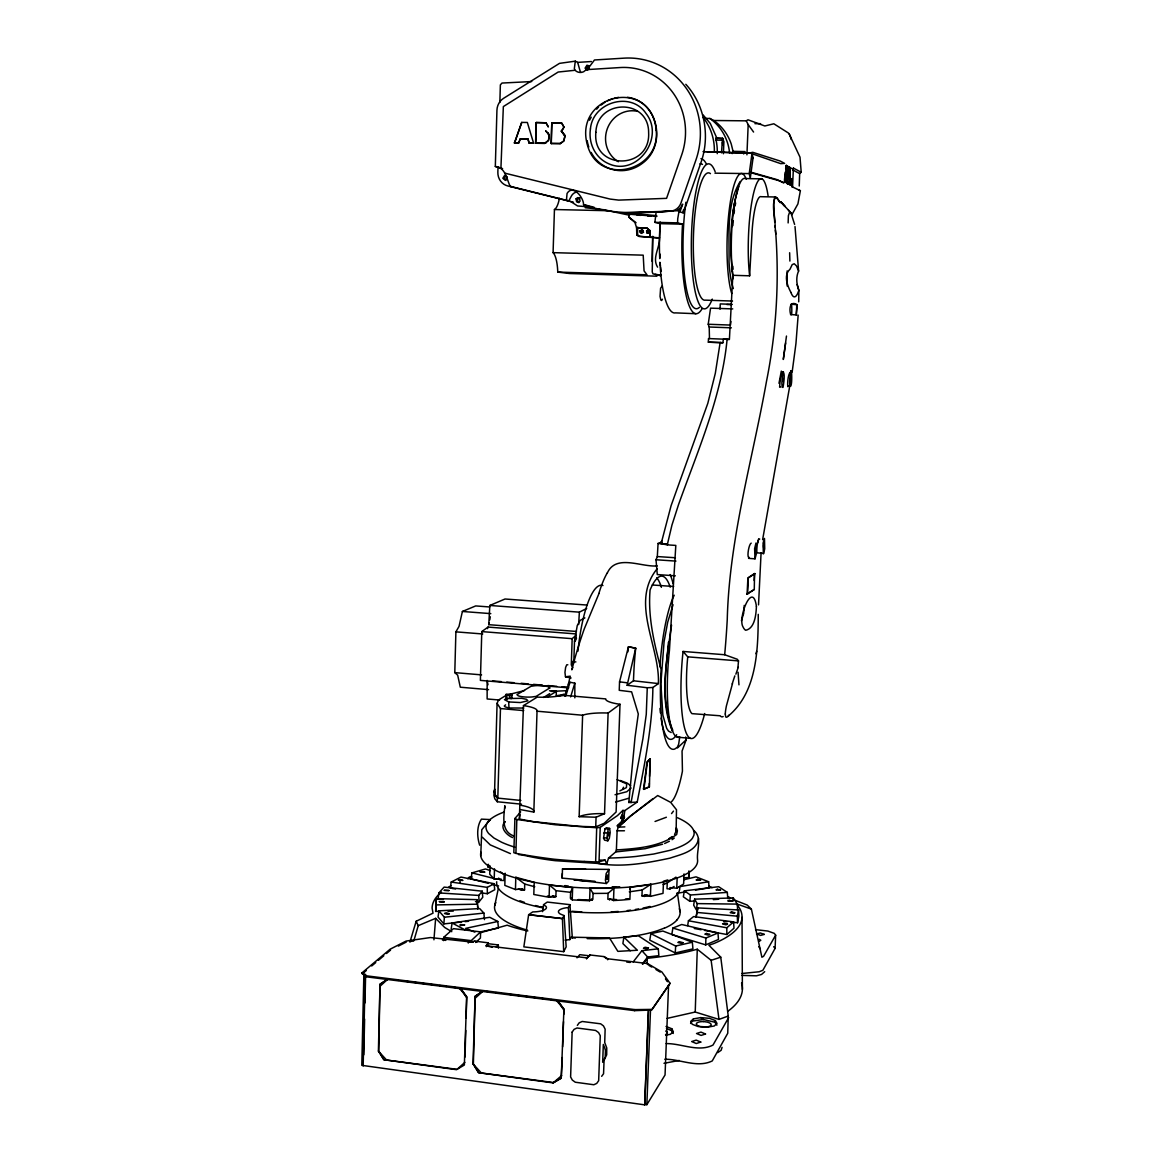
<?xml version="1.0" encoding="UTF-8"?>
<svg xmlns="http://www.w3.org/2000/svg" width="1163" height="1163" viewBox="0 0 1163 1163"><rect width="100%" height="100%" fill="white"/><g stroke="black" fill="none" stroke-linecap="round" stroke-linejoin="round"><path stroke-width="1.5" d="M460.01 882.95L460.01 879.635L462.918 880.42L458.324 880.217L460.01 879.635M439.178 911.356L435.66 911.414L436.387 898.621L477.208 899.653L477.819 909.044L477.615 905.759M512.185 697.989L511.429 694.398L506.065 694.427L505.774 698.934M435.66 911.414L436.387 898.621M659.465 237.557C660.308 247.239 651.687 257.663 657.575 267.156M785.621 179.058L786.711 179.596L786.697 183.173L788.965 184.132L789.386 182.053L788.587 184.176L787.307 183.609L786.333 179.582L785.243 179.058L785.185 182.475L784.24 182.155L785.185 182.475L785.243 179.058M646.526 227.948L650.059 230.652L650.117 237.179L649.754 230.419L646.526 227.948L636.568 227.614L634.896 222.409L628.849 217.161L628.965 214.166L656.877 216.376M603.553 838.203L604.978 828.928L606.432 827.678L609.645 828.434L610.212 832.577L609.325 838.334L607.813 840.82L604.586 840.18L603.553 838.203L606.926 837.68L608.249 828.783L609.645 828.434M789.226 134.065L800.013 157.194L801.205 172.226L799.664 173.607L799.243 186.007M798.705 301.857L798.865 290.372C796.51 284.47 795.826 276.925 798.603 271.052L795.012 226.538M659.363 238.081L638.894 236.394L637.557 234.752L637.687 227.178M758.261 614.355C758.058 649.027 757.36 692.072 728.038 716.263M480.726 855.997L481.773 829.757L490.117 819.581L481.438 819.13C476.496 826.53 477.063 837.2 479.679 845.196M731.164 238.619L731.105 253.476M363.888 973.14L361.795 1065.337L644.709 1104.85L648.591 1009.818M363.161 1065.962L365.24 974.638M363.801 1054.841L364.615 1019.05M364.978 1002.942L365.633 974.303M732.748 308.907L710.564 308.151L708.223 324.259L709.212 327.007L709.474 338.607M464.866 1062.371L457.059 1069.335L383.848 1059.711L378.397 1051.105L379.996 984.232L387.948 979.028L379.996 984.232L378.76 1050.945L383.848 1059.711L456.492 1069.669L464.357 1065.017L466.712 996.735L459.109 988.012L460.824 988.637L465.738 995.383M443.597 940.62L443.685 937.349L453.439 928.655L480.595 931.868L480.421 938.047L475.725 942.481M584.175 861.449A786.014 761.62 -75.2 0 1 554.097 859.224A791.625 717.673 -76.2 0 1 526.156 855.183L515.921 853.395L516.808 819.493L514.904 818.505L520.661 811.905M638.894 236.394L636.801 234.926L636.568 227.614M705.708 944.879L705.883 938.047L717.964 932.973L718.487 939.457L705.708 944.879L671.807 934.514L672.883 928.045L681.707 924.498L717.964 932.973M488.605 689.644L460.301 687.202L457.684 675.194L454.791 672.621L455.896 631.858L459.022 626.421L462.394 611.476L475.711 605.923L489.667 606.97M505.149 873.224L504.829 885.392L515.471 889.564L522.013 888.823L521.402 890.16L518.305 888.91M515.471 889.564L515.791 877.28L534.195 882.31L533.802 894.492L549.096 897.284L553.661 895.888L553.951 897.196L555.885 896.615L556.074 890.698L549.488 885.043L549.096 897.284M465.011 1057.051L465.767 1030.447M466.116 1018.018L466.712 996.735M575.787 633.908L488.024 627.075L481.787 631.596L480.392 680.384L568.707 687.871M512.781 186.981L510.164 186.327C506.646 179.058 505.483 167.37 495.322 166.469L496.935 110.223A14.043 13.142 -80.2 0 1 503.564 98.332L559.49 63.369L575.292 61.159L577.662 62.38L591.356 61.537M495.322 166.469L497.997 167.225L497.851 172.24A13.84 13.011 -83.1 0 0 507.737 185.935L573.519 202.246M499.857 102.446L500.366 84.87L501.994 83.053L531.709 81.555M481.816 991.894L475.1 996.269L473.385 1063.825L478.56 1072.664L553.123 1082.898L561.22 1078.159L562.296 1057.56M500.919 168.344L503.346 106.574L558.182 72.033L575.06 70.274A8.359 7.85 -75.2 0 0 583.681 71.713L588.565 67.861L594.467 59.982L624.066 58.15A77.572 73.589 -75.7 0 1 695.852 160.203L680.907 203.147A11.848 11.368 -76.2 0 1 670.368 211.143C641.162 213.091 611.52 215.082 583.55 204.586C583.768 197.71 572.836 183.841 567.064 193.451L566.425 200.327L568.809 200.923L571.324 196.14A8.112 7.705 -81.7 0 1 577.037 191.953M488.227 864.24L488.14 867.569L488.853 865.214M489.986 865.81L489.739 874.242L494.202 879.039L501.224 879.126L500.584 880.391L498.636 878.094M494.551 792.352L497.081 703.339L498.549 699.981L506.021 695.416M494.202 879.039L494.508 868.848M521.46 804.185L497.313 801.758L497.43 798.08L494.755 794.838L494.013 791.436L494.755 789.081M497.081 703.339L500.468 708.543L497.808 797.992A96.892 24.001 1.8 0 1 494.9 789.575M563.619 1009.76L557.964 1000.878L563.924 1009.091L561.22 1078.159L553.646 1082.549L478.56 1072.664L473.036 1063.912L475.1 996.269L483.154 991.021L475.274 998.13M536.201 122.537L545.912 122.784L548.355 126.971L546.087 122.798L536.201 122.537L535.562 143.238L544.735 143.354L548.514 140.403L549.212 134.763L545.81 130.997L549.212 134.763L548.514 140.403L544.735 143.354L535.562 143.238L545.97 142.933M535.707 143.282L536.332 122.595M519.338 819.028L523.466 705.607L537.204 697.117A26.226 5.117 1.6 0 0 562.005 695.154L605.749 698.905A26.516 5.248 2.1 0 0 620.01 704.269L616.114 812.007L604.193 823.288L595.732 826.878L578.811 826.341L533.526 821.674L519.338 819.028L520.094 814.696M521.402 890.16L524.542 889.913L524.731 884.054L515.791 877.28M571.934 666.544L572.487 661.631L574.435 660.788M584.175 861.42L595.63 861.943L596.692 827.751L600.224 827.358L617.466 815.597L622.888 810.407L624.778 810.596L637.208 802.092C644.593 764.265 652.443 726.163 652.879 687.493L658.389 683.582C660.061 646.323 629.576 602.434 657.197 568.722M758.523 604.876L761.082 552.861M514.904 818.505L513.828 852.697L515.921 853.395M551.146 143.471L551.8 122.74L561.729 122.987L563.968 127.101L561.86 131.099L565.058 136.304L563.793 140.97L560.406 143.558L551.146 143.471L560.406 143.558M551.291 143.514L551.8 122.74M519.628 809.463L533.832 812.079L537.03 711.204A27.592 5.655 1.3 0 0 523.466 705.607M656.95 276.183L569.477 273.509L557.76 272.084A25.048 7.152 -88.6 0 0 553.079 252.647L554.446 209.529A25.353 7.167 -89.4 0 0 559.447 198.262M549.488 690.749L556.35 691.331L556.205 695.736L566.076 694.224M594.976 881.292L562.18 878.109L562.325 873.529M643.59 789.299L649.434 786.828L650.088 758.872L646.919 762.346L643.59 789.299L649.201 786.828L649.303 783.339M649.536 776.346L650.088 758.872L647.369 762.303L643.88 789.415L643.415 788.252M667.082 1018.395L695.227 1012.028L697.277 949.226L711.131 960.318L718.996 1019.399L728.242 1016.04L720.755 957.178L708.892 945.228L713.501 943.673A155.013 47.872 1.8 0 0 740.002 909.001L736.63 903.869L751.385 909.103L761.896 957.236L763.568 956.32L775.648 935.154L774.282 933.366L767.842 931.054L755.514 929.644M571.28 665.12L572.167 638.676L576.223 635.202M573.781 662.794L574.507 641.206L576.354 636.902M562.659 1046.787L563.503 1021.652M563.735 1014.47L563.924 1009.091L556.161 1000.253L550.826 999.569M549.488 885.043L572.632 887.616L570.597 892.312L570.393 898.243L571.367 899.29L570.946 897.691L572.225 899.886L589.597 900.758L591.851 898.854L591.923 900.177L578.215 899.581M572.225 899.886L572.632 887.616M608.118 713.035L604.527 813.707L596.067 817.226L579.145 816.688L582.619 715.23A27.897 5.8 2 0 1 608.118 713.035L620.01 704.269M513.988 836.023C500.773 831.56 503.928 816.441 504.815 805.741L504.844 808.212M589.597 900.758L590.034 888.328L613.948 888.299L613.512 900.54L621.827 900.06L629.895 899.362L630.361 887.151L650.873 884.258L650.408 896.382L644.796 895.088L644.331 896.397L641.961 895.859L642.18 889.986L650.873 884.258M590.034 888.328L593.057 893.446L592.854 899.377L591.923 900.177M595.732 826.878L596.067 817.226M595.63 861.943L599.018 861.812L600.224 827.358M613.948 888.299L608.06 893.329L607.856 899.246L616.535 899.566M562.18 878.109L562.485 868.95L609.005 869.415L608.583 881.278L606.388 883.531L573.824 879.751L586.036 881.132M635.71 648.169L627.133 685.269L633.457 680.791L633.922 670.411A95.468 21.254 -85.5 0 1 635.71 648.169L628.456 646.715L619.545 681.852L619.239 690.313L631.611 691.854L638.298 713.98L635.027 737.371L628.79 802.499L637.208 802.092M624.778 810.596L623.339 821.485L617.088 825.963L621.871 821.136L622.888 810.407M652.617 236.947L652.094 261.399M652.806 236.293L652.239 271.953L653.01 273.916L661.325 275.224M702.089 308.733A77.558 16.369 -88.3 0 1 682.536 224.183L660.075 223.645L654.885 222.337L656.121 212.059L680.399 210.518L682.681 204.15L680.777 207.566L677.36 210.387L680.399 210.518M660.162 221.959L659.581 237.877L649.681 237.063M627.133 685.269L647.268 687.755L646.265 714.358L642.95 738.476L631.029 802.746M744.233 605.4L743.651 613.439L741.413 620.722M518.465 854.529L524.993 855.546A108.697 29.162 1.8 0 0 555.332 860.693L606.679 864.007L608.554 858.061L615.663 851.941L616.39 849.935L617.117 830.804L618.265 827.169L631.146 815.597L657.706 795.536L670.673 802.368L676.488 809.753L676.139 831.283L674.555 834.423M682.536 224.183L677.578 222.86L677.738 218.717L679.105 210.75L679.483 211.797L683.146 212.858L683.8 209.398M644.709 1104.85L648.343 1010.182M644.971 1104.428L646.846 1104.69L650.466 1010.952M675.965 877.12L667.242 882.95L667.01 888.75L669.946 888.997L674.118 886.468M668.594 984.814L665.047 1074.975L646.846 1104.69M669.946 888.997L669.917 887.616L676.75 888.227L677.157 877.992M684.033 873.922L683.626 883.982L676.75 888.227M729.332 339.465L723.371 339.145L722.892 342.751L708.34 342.184L708.485 338.564L729.405 339.392L732.835 275.297A59.124 11.179 -88.1 0 1 733.591 210.256A59.124 11.179 -88.1 0 1 745.439 178.564L761.969 178.869M683.989 877.745L688.67 877.614L688.947 870.913M721.496 152.804L722.528 138.252L723.895 141.712L723.401 153.749M720.042 309.213L720.26 303.921L731.949 304.313M679.759 736.877L678.654 744.218L677.302 747.315L674.802 748.987A85.989 18.099 -85.5 0 1 661.093 669.481C654.231 643.662 647.762 616.884 650.088 589.975A85.713 19.117 -85.5 0 1 670.193 587.199M746.922 154.839L748.187 124.586L746.239 120.836L713.704 120.501A48.584 46.462 -72.9 0 1 731.251 144.052L733.053 151.321L732.196 153.618M747.082 594.06L747.911 577.88L754.554 573.563L754.278 589.481L747.082 594.06L754.278 589.481M747.62 594.089L748.318 577.909L754.961 573.592M741.921 973.504L759.163 971.759L762.884 970.291L775.081 948.397L775.648 935.154M787.685 183.623L788.441 166.542L787.307 183.609L787.191 165.873L786.362 165.437L785.636 168.78M790.796 185.222L792.09 178.608L790.796 185.222L789.532 184.67L789.895 176.18M791.16 185.179L789.895 184.67L790.273 167.705L791.567 168.417M801.205 172.226L793.399 168.068L792.555 187.025L791.756 186.574L800.377 190.732L797.92 203.888L791.756 214.966M791.581 304.154C793.37 331.426 783.906 296.536 797.266 304.779L796.248 314.955L796.786 304.764L791.102 304.139M647.457 964.549L647.5 963.545L607.769 958.792L604.077 956.611L589.946 954.968L586.53 958.675L589.946 954.968M693.628 830.324C702.699 837.418 696.506 850.109 697.538 859.588A108.566 30.471 1.8 0 1 586.995 888.023A108.566 30.471 1.8 0 1 480.915 852.174M660.075 223.645L659.712 230.797A77.34 17.169 -88.4 0 0 659.508 252.211L659.726 258.622L660.032 254.101M576.455 631.465L488.765 624.676L489.841 605.458L505.033 599.003L587.17 605.065M732.835 275.297L749.641 275.805L751.981 233.24A41.606 7.516 -88 0 1 761.213 196.707L775.968 196.998L780.242 202.725M728.242 1016.04L727.747 1033.253L712.236 1060.947C697.349 1068.23 680.282 1059.057 664.814 1059.231M754.176 580.468L754.554 573.563M578.651 624.546L579.363 612.16L586.675 608.438M675.325 575.816L657.284 574.566L656.005 559.752L657.313 556.554L658.069 543.426L662.329 543.063L660.177 542.917A125.488 27.679 -85.5 0 1 662.154 540.679M647.035 963.458L647.34 958.297A155.013 47.872 1.8 0 0 697.248 949.212M675.252 952.948L675.659 946.028L650.858 933.671L649.783 940.14L675.252 952.948L692.93 948.877L692.348 942.234L662.852 931.04L650.858 933.671M798.167 315.1L795.928 343.681L792.177 371.898M511.109 698.774L511.429 694.398M574.827 697.858L574.827 683.161L570.015 682.245L568.358 684.251L564.68 696.201M607.697 959.766L607.769 958.792M433.93 939.806L435.645 918.334L418.229 925.661L413.839 940.823M461.507 922.026L443.859 923.902L444.382 917.214L438.887 910.862L479.665 908.565L483.895 913.086L484.448 919.599M468.267 943.048L468.34 942.088L474.766 941.158L488.358 942.83L486.41 946.653M731.731 226.814L732.312 219.778M787.147 286.025L787.133 270.906M737.938 667.562L738.505 660.889L737.255 659.247L724.68 654.74L683.059 651.454A74.825 15.09 -85.6 0 0 685.53 731.164A74.825 15.09 -85.6 0 0 704.691 713.544M689.848 901.325L690.4 895.001L684.324 890.843L683.35 896.818L689.848 901.325L695.256 900.932M789.721 167.254L789.881 177.75L789.721 167.254L788.441 166.542M574.507 641.206L577.255 625.563L580.119 620.417L584.873 617.916M784.414 180.483L785.287 172.124M784.618 182.155L786.362 165.437M627.918 651.847L628.456 646.715L635.507 648.314M694.602 899.144L697.189 903.607L696.433 909.989L693.671 905.163L694.602 899.144L733.301 897.938L737.284 904.102L737.647 910.484M785.636 342.998L783.295 359.469L786.479 336.049M668.449 642.165C666.036 671.385 660.206 703.659 672.592 731.222M762.623 539.69L790.593 381.188M698.541 838.523C696.739 851.578 680.37 854.5 670.004 858.149C646.483 863.106 621.812 867.714 597.913 863.382M733.053 213.323L733.635 208.642M575.292 61.159L574.333 68.69L575.06 70.274M475.478 901.616L479.04 901.848L482.761 897.255L482.252 891.192L444.106 887.107L438.887 892.922L438.073 899.261L443.408 899.595M727.093 339.378C721.598 397.063 697.698 450.764 678.48 504.786L671.967 525.022L667.271 544.865L660.453 543.586M759.73 539.051C757.36 537.975 756.648 549.227 756.793 552.745L763.728 553.53L764.716 548.776L764.484 538.44L763.059 543.165L763.364 553.704M730.568 922.085L737.546 922.739L738.883 916.051L738.592 909.946L697.858 907.925L696.157 917.214M438.887 910.862L438.044 917.098L443.859 923.902M749.234 173.592L752.01 153.254L753.072 157.834L750.237 178.375L749.234 173.592L714.94 173.171M683.146 212.858L683.626 209.514M730.975 321.482L730.466 325.073L708.223 324.259M695.939 917.214L697.858 907.925M542.598 911.618L543.586 904.654L547.293 902.066L569.972 904.669L572.341 938.061M790.389 372.8L791.014 371.113C787.206 388.922 792.773 393.283 791.567 371.913C788.194 371.201 787.264 382.772 787.831 386.654L788.354 386M450.299 888.198L451.2 882.048L460.984 877.062L494.144 883.72L494.726 889.753L487.355 893.736L482.064 892.951M451.113 929.426L452.087 923L489.783 917.302L497.808 921.489L498.433 928.016L479.839 932.043M490.408 870.607L485.451 868.979L471.945 872.89L471.015 878.879L488.256 883.299M642.369 963.967L647.631 957.018L658.854 955.652L658.302 948.834L638.182 935.663L623.877 937.145L622.888 943.586L630.244 950.796M687.667 925.603L688.438 920.762L693.57 916.575L733.577 921.91L733.998 928.205L726.846 934.514L704.56 930.385M589.336 68.791L588.812 65.753L586.966 65.215L585.062 68.181L587.751 70.042M489.783 619.908L490.292 616.768M734.187 205.473L734.725 202.304M609.441 900.017L609.688 898.694L613.512 900.54M641.86 233.429L640.595 232.382L640.915 230.739L642.979 230.448L643.502 232.513L641.671 229.969L639.854 230.87L639.897 232.28L641.554 233.167L642.95 231.641M778.977 383.31L781.318 371.099M661.238 543.208L671.095 505.658L707.816 403.314L715.332 373.265L720.144 342.562L722.892 342.751M737.546 922.739L737.327 916.182L738.592 909.946M494.74 905.497L498.346 888.474M688.67 877.614L689.034 872.846M629.823 889.506L630.361 887.151M568.358 684.251L570.263 676.168L565.48 676.793L564.956 672.388L565.611 667.46L566.715 664.829L567.835 664.771M671.56 625.054C666.646 659.261 659.276 697.349 672.752 730.175M758.683 538.934L757.622 543.034M673.246 1033.471L671.371 1030.462L671.807 1028.746L666.021 1026.464M716.917 1025.17L714.882 1022.233L715.332 1020.562L709.503 1018.323L700.678 1017.61L693.511 1018.875L690.677 1021.39L692.247 1024.298L698.062 1026.522L707.002 1027.263L714.242 1025.999L717.004 1023.44L715.332 1020.562M494.813 791.829L493.882 795.245L494.827 798.836L497.313 801.758M504.161 824.087L504.858 821.601M473.443 942.219L430.368 937.552L406.076 941.071L390.157 949.182L361.882 972.937L365.487 976.716L634.605 1010.647L634.896 1009.615L652.036 1009.397L670.062 983.317L661.863 971.963L647.5 963.545M690.589 1023.469L693.511 1018.875M409.972 941.914L416.165 921.27L433.014 913.173L432.127 908.23A155.013 47.872 1.8 0 1 438.655 894.623M622.946 788.863L623.441 787.235M487.544 628.645L488.024 627.075M488.765 624.676L489.26 623.048M570.626 696.87L574.827 683.161M565.741 696.128L570.015 682.245M732.486 683.64L726.424 705.839A51.797 6.178 -69.5 0 0 725.29 714.024M755.921 653.737L756.691 651.251M722.063 1047.369L721.133 1050.291L717.731 1052.602M736.557 194.09L737.487 191.183M685.69 737.008L686.185 739.799L682.056 751.051L682.434 771.113A59.008 12.357 -85 0 1 671.676 801.554M684.091 210.939L700.998 162.413C710.302 136.115 704.763 104.975 685.821 84.288M783.266 373.556L783.033 371.753L781.856 382.918L782.161 387.235L783.004 387.395C786.77 366.578 780.417 368.337 779.632 387.221L780.518 387.061M514.439 142.904L521.736 122.406L527.348 122.464L533.613 143.253L529.121 143.136L527.871 138.877L520.21 138.775L518.713 142.976L514.439 142.904L518.713 142.976L520.355 138.819L528.017 138.92L529.121 143.136L533.613 143.253M514.584 142.962L521.736 122.406M738.781 186.574C729.405 216.129 729.317 248.257 733.155 278.786M673.072 604.731L667.707 622.176L664.088 641.627L660.875 683.582L662.852 715.041L666.69 728.372L668.521 731.091L671.196 732.53M743.651 153.938L745.09 151.583L733.053 151.321M572.792 667.446L571.847 669.844L574.493 659.77A98.099 20.585 -73.1 0 1 584.262 628.921L598.989 593.493M648.823 230.318L646.933 232.905L646.628 230.856L648.823 230.318L649.536 232.455L646.933 232.905M575.147 641.249L576.485 638.24M793.399 168.068L792.497 169.827L799.664 173.607M543.586 904.654L545.985 906.399A15.134 4.652 1.2 0 1 532.727 911.923L528.642 914.714L523.844 946.871L563.692 951.668L566.163 946.871L564.07 915.572L560.246 913.987A15.206 4.71 1.6 0 1 568.402 907.533L569.972 904.669M565.044 940.155L569.841 939.602L571.091 937.189L609.499 937.96L617.873 951.378L637.397 950.244L623.877 937.145M749.321 557.426C746.501 558.88 748.638 544.197 751.196 543.136M564.07 915.572L562.427 918.596L563.692 951.668M670.062 983.317L651.731 1010.022L634.605 1010.647M589.51 120.24L591.24 117.158M728.678 1017.552L712.992 1045.072C698.381 1052.53 681.431 1043.342 666.166 1043.604M662.43 299.225L661.602 300.519L660.889 300.098L660.032 296.347L660.599 288.25L662.14 285.953M489.39 820.729L490.117 819.581M607.217 573.257C615.721 553.53 641.583 567.442 657.226 565.901M505.12 176.282L504.437 179.218L505.934 180.498M764.702 971.672L761.547 974.449L756.459 975.815L741.994 975.408M565.058 136.304L561.264 131.128L563.968 127.101L561.555 122.973L551.931 122.784M631.146 787.976L626.842 791.712L615.038 794.736M577.342 1025.388L579.203 1022.8L582.212 1021.477L600.675 1023.818L603.481 1025.926L605.138 1029.153L604.716 1042.513L606.752 1047.965L606.693 1054.797L604.077 1060.263L603.553 1073.754L601.664 1076.313M751.923 159.36L753.072 157.834M492.211 947.278L486.149 945.766L488.358 942.83M642.994 964.054L647.34 958.297M671.545 813.606L673.464 811.12M633.21 961.903L641.903 950.68L658.302 948.834M505.076 821.674C499.058 827.475 506.923 835.325 512.592 837.578M479.04 901.848L478.763 895.437L482.252 891.192M596.692 109.177L598.582 106.938M577.037 957.818L579.77 954.678L589.786 955.855M650.321 759.032L646.919 762.346M609.005 869.415L606.17 873.529L605.4 880.304L606.388 883.531M789.633 212.073L788.383 215.693L788.136 222.933M496.267 947.002L498.316 944.938L488.547 943.745M740.177 181.515C725.959 204.688 729.55 235.086 728.997 261.341A55.126 10.54 -88.1 0 0 731.847 283.539L733.359 288.584M628.79 802.499L629.997 801.365M480.595 931.868L471.204 940.634L443.685 937.349M677.506 747.911L686.185 739.799M380.316 986.006L387.948 979.028M505.585 704.836L504.277 706.028L505.12 706.857L508.987 707.991L523.699 708.049M561.7 1075.513L553.123 1082.898M726.846 934.514L726.802 927.798L733.577 921.91M362.274 973.911L366.316 970.509M371.695 965.973L375.736 962.571M378.426 960.304L383.805 955.768M386.494 953.5L390.535 950.098M616.39 849.935C636.902 848.597 659.595 847.013 676.662 834.511L677.404 830.804L676.575 828.129M755.02 558.836L756.401 553.661L755.979 543.034L754.613 548.66L755.02 558.836L748.565 558.342M601.111 105.063L604.905 102.242M652.748 798.821L629.343 816.906L618.265 827.169L624.851 826.878M672.054 839.686L674.278 838.058M560.057 143.529L563.793 140.97L564.985 135.199L561.264 131.128M672.229 836.56L668.841 838.756L672.316 838.101M780.024 202.26L777.16 197.914L774.674 197.332L773.686 203.888L774.703 222.162M547.555 696.87L556.35 691.331M543.644 697.466L549.692 693.657M782.219 372.756L783.513 372M759.41 941.158L760.806 940.3L759.279 939.253M746.239 120.836L747.983 119.789L764.832 125.982L773.831 123.787L788.107 132.829A46.491 7.792 -88.2 0 1 791.189 139.458M775.358 196.91C771.2 205.807 775.416 217.35 775.125 227.076M451.2 882.048L487.268 887.384L494.144 883.72M398.371 946.086L406.221 942.088M664.654 843.509L669.365 841.271M378.397 1051.105L386.218 1059.609M666.384 817.24L655.045 821.471M628.34 798.37L615.663 802.034M663.143 884.592L667.242 882.95M607.522 100.759L612.974 98.564M664.146 928.161L658.796 930.226A92.822 28.61 1.8 0 1 628.34 936.811M619.821 790.913L626.421 787.598L626.683 783.891L617.146 779.632M507.359 694.922L524.557 690.531M662.605 844.207L645.145 848.714L615.663 851.941M711.131 960.318L720.755 957.178M679.221 1060.467L663.971 1063.302M667.707 879.94L663.521 881.249L663.012 893.373L650.408 896.382M479.694 932.93L507.141 925.196A110.441 33.683 1.8 0 0 527.769 930.996M599.018 861.812L605.138 860.14L606.679 864.007M471.524 876.844L468.529 877.643L471.756 876.844M579.843 197.928L577.095 199.716L578.796 202.667M473.036 1063.912L480.988 1072.577M589.147 65.898L587.228 66.393L586.501 69.417M648.169 230.478L646.628 230.856L647.311 232.585L649.855 233.182M692.886 1021.041L703.397 1019.486L714.882 1022.233M683.742 879.766L696.012 876.858L708.616 881.743L709.11 887.791L695.459 890.146M644.331 896.397L649.39 895.248M675.659 946.028L692.348 942.234M636.801 234.926L637.557 234.752M614.355 98.259L618.483 97.358M497.808 921.489L465.665 928.365L474.911 932.159M641.961 895.859L647.151 894.783M665.89 1035.114L670.339 1034.329L673.319 1031.712L671.807 1028.746M676.677 893.373L685.211 891.905M678.785 886.802L708.616 881.743M642.18 889.986L629.299 891.817M409.667 941.579L413.112 941.071M760.587 123.656L754.947 123.671M639.854 230.87L640.915 230.739M684.324 890.843L718.647 886.7L727.326 892.384L727.776 898.592M506.065 694.427L512.2 695.096M465.026 921.648L468.558 921.285M444.382 917.214L483.895 913.086M559.127 695.954L563.939 695.474L563.168 694.209M551.335 691.389L566.643 690.691M713.326 899.624L718.749 899.246M690.4 895.001L727.326 892.384M625.418 898.999L628.965 898.766M586.443 69.649L620.213 67.541A66.495 63.049 -75.9 0 1 681.663 154.97L666.573 198.35L618.687 200.109L610.124 199.077L504.655 173.113M603.612 833.086L607.231 832.868M612.131 886.947L615.532 886.773M647.268 687.755L652.879 687.493M604.978 828.928L608.249 828.783M670.368 211.143L623.935 212.756L656.673 215.649M612.508 887.035L619.719 886.788M608.06 893.329L593.057 893.446M447.988 911.196L453.279 911.109M436.358 904.901L477.499 904.189L477.208 899.653M708.34 342.184L721.016 342.547M585.759 869.226L562.485 868.95M617.117 830.804L624.473 830.775M717.251 153.661A51.899 49.515 -73.9 0 0 716.074 140.112L715.986 138.164L723.459 138.731M600.239 860.111L605.138 860.14M704.545 118.408L709.866 118.466L713.704 120.501M697.189 903.607L737.284 904.102M715.986 138.164L722.528 138.252M716.074 140.112L722.005 140.185M785.984 165.437L787.191 165.873M554.446 209.529L610.459 210.765M654.885 222.337L677.578 222.86M553.079 252.647L643.197 255.162L644.069 270.892L647.006 274.802L557.76 272.084M636.975 227.744L647.035 228.05M752.01 153.254L703.019 151.641L705.04 151.772M706.857 151.83L752.185 153.298M732.516 301.057L705.389 300.141A63.689 13.186 -88.3 0 1 693.541 233.24A63.689 13.186 -88.3 0 1 710.448 173.636M726.875 304.517L731.803 304.677M709.212 327.007L731.382 327.821M695.852 313.705L675.485 312.876A77.34 17.169 -88.4 0 1 660.569 271.677L659.886 262.271L660.482 265.746M500.584 880.391L503.957 880.522L504.131 874.75L500.541 871.901M438.887 892.922L478.763 895.437M658.069 543.426L667.504 544.037M667.271 544.865L675.819 545.418L669.437 650.379A74.708 15.57 -85.5 0 0 679.425 737.153M657.313 556.554L675.398 557.76M656.005 559.752L675.936 561.104M571.963 937.785L575.423 938.018M652.239 584.974L673.595 586.486M596.692 827.751L555.231 824.756L516.808 819.493M489.841 605.458L579.363 612.16M790.549 314.519L796.8 314.969M462.394 611.476L490.815 613.628M481.787 631.596L572.167 638.676M455.896 631.858L482.747 633.98M637.048 215.082L640.595 215.359M647.689 215.925L651.222 216.202M683.059 651.454L687.74 656.848L738.505 660.889M638.458 236.22L650.117 237.179M454.791 672.621L481.569 674.874M492.501 680.878L501.413 681.634M506.763 682.085L513.901 682.696M521.039 683.292L528.176 683.902M533.526 684.353L542.438 685.109M547.802 685.559L556.714 686.315M562.063 686.766L567.413 687.217M499.596 700.039L487.137 698.963L487.152 680.428L487.98 684.803M537.03 711.204L582.619 715.23M500.468 708.543L523.699 710.608M677.317 737.153L690.531 738.345M572.487 661.631L575.889 661.936M696.622 912.403L737.327 916.182M723.604 921.43L727.093 921.765M629.256 215.199L603.67 209.703L585.178 207.712M508.682 701.929L520.341 702.554L527.871 700.809L526.476 699.283L521.576 698.294L506.937 698.585L504.466 699.632L508.682 701.929L508.987 707.991M570.597 892.312L556.074 890.698M497.43 798.08L520.864 800.435M633.457 680.791L658.389 683.582M564.796 885.61L568.285 886.002M442.42 939.951L445.865 940.373M626.712 962.048L630.172 962.47M486.149 945.766L586.675 957.832M619.545 681.852L627.22 682.797M571.091 678L565.48 676.793M361.882 972.937L365.269 975.67L634.896 1009.615M395.071 979.915L398.618 980.365M403.954 981.049L409.303 981.717M412.85 982.168L418.2 982.851M421.747 983.302L427.083 983.971M430.644 984.421L435.98 985.09M439.541 985.541L446.665 986.442M450.212 986.893L455.562 987.561M486.716 991.472L492.065 992.141M495.627 992.591L500.962 993.275M504.524 993.725L520.544 995.746M524.106 996.197L529.456 996.865M533.017 997.316L538.353 997.999M541.914 998.45L547.264 999.119M660.54 275.762L655.118 274.337M452.058 888.459L455.591 888.983M552.469 896.062L555.885 896.615M547.308 896.033L553.951 897.196M688.438 920.762L726.802 927.798M694.267 928.481L701.129 929.746M623.746 212.8L656.121 212.059M623.339 821.485L621.871 821.136L624.516 817.138L622.699 815.539M534.762 886.758L524.731 884.054M510.164 186.327L568.809 200.923M583.55 204.586L594.089 207.261L577.56 205.967L570.539 201.432M471.945 872.89L497.124 879.272M491.702 884.185L498.607 885.944M751.865 172.982L779.37 180.788M750.179 171.979L777.131 179.654L783.731 182.853L780.01 181.021M627.482 97.285C658.534 101.283 666.879 145.506 642.587 163.169A37.129 35.195 -75.9 0 1 622.161 170.641C611.738 170.961 601.562 166.164 594.947 158.168A37.914 35.951 -75.8 0 1 591.153 152.44M497.997 167.225L502.605 168.62M672.883 928.045L705.883 938.047M628.849 217.161L636.088 222.758M695.227 1012.028L718.996 1019.399M628.965 214.166L630.215 214.559M620.315 780.504L627.424 783.222L630.68 785.795M510.426 853.627L490.306 844.92L482.383 837.287M521.547 888.881L524.542 889.913M641.671 229.969L642.979 230.448M666.428 1028.601L671.371 1030.462M733.199 899.537L747.169 905.032L751.385 909.103M798.923 189.976L800.377 190.732M452.087 923L464.778 929.746M474.766 941.158L476.845 942.306M648.881 965.377L651.716 967.064M655.976 969.579L660.25 972.094M451.782 931.679L444.731 927.507L435.645 918.334M728.59 896.847L730.626 898.229M700.678 1017.61L703.397 1019.486M604.077 956.611L606.49 958.719M703.135 114.977L710.302 123.496L717.12 138.717M794.605 224.401L790.927 212.858L780.562 201.621L785.069 206.52L781.245 202.377M788.427 210.125L790.927 212.858M641.903 950.68L647.631 957.018M773.686 946.682L775.081 948.397M665.469 978.941L667.591 981.659M748.187 124.586L753.58 132.044M758.712 946.653L760.355 948.964M665.629 978.548L667.62 981.368M460.824 988.637L466.363 997.389M416.165 921.27L418.229 925.661M798.603 271.052L796.451 265.876L794.213 263.754L792.177 264.641L790.026 269.205C783.28 275.224 787.409 285.778 790.927 292.436M548.02 132.887L549.329 137.321M577.662 62.38L579.872 70.216A8.257 7.748 -75 0 0 580.715 72.164M606.926 837.68L607.813 840.82M365.269 975.67L365.487 976.716M797.193 284.542L798.865 290.372L797.687 293.425A58.005 9.42 -89.1 0 1 790.927 292.48M677.418 892.951L680.064 911.734M731.978 268.377L732.356 271.677M660.642 266.836L661.151 271.372M738.956 684.847L738.069 672.272M775.401 230.158L775.808 234.141C779.283 283.278 776.215 332.836 766.533 381.13C752.388 460.33 729.274 538.658 727.253 619.559A208.351 43.627 -85.7 0 1 724.68 654.74M775.808 234.141L775.038 226.015M725.276 714.067L725.683 716.771A49.006 5.888 -69.3 0 0 729.23 714.94M568.402 907.533L569.841 939.602M789.633 252.734L789.895 261.079M509.409 695.387L509.467 698.352M733.301 897.938L733.373 900.918M498.316 944.938L498.389 948.179M506.835 695.183L506.908 699.632M487.268 887.384L487.355 893.736M786.813 165.873L787.031 183.478M742.023 917.374L742.387 989.379M676.125 828.114L676.139 831.283M709.866 118.466A49.064 46.898 -73.2 0 1 729.608 153.225M749.641 275.805A59.255 10.714 -88 0 1 753.348 194.236A59.255 10.714 -88 0 1 768.089 195.864M733.097 269.264A55.286 10.452 -88.1 0 1 732.821 266.196M732.85 225.695A55.286 10.452 -88.1 0 1 733.257 220.737M734.013 213.774A55.286 10.452 -88.1 0 1 734.449 210.358M735.118 205.924A55.286 10.452 -88.1 0 1 735.641 202.973M735.874 674.177A54.574 1.352 -70.6 0 1 738.301 667.199M687.755 656.848A50.678 10.22 -85.6 0 0 691.97 713.646L720.188 715.783A50.896 9.522 -85.6 0 0 723.153 716.524M732.21 683.931A54.995 9.1 -68.9 0 1 734.842 675.877M577.982 651.135A71.728 18.172 -85.3 0 1 602.957 585.556M598.945 593.232A90.714 22.344 -85.4 0 1 607.202 573.039M670.15 574.566A95.497 21.297 -85.5 0 1 673.13 583.841M677.593 817.793A104.103 27.723 1.8 0 1 693.802 835.441L692.508 838.072A104.103 27.723 1.8 0 1 669.903 850.342L653.664 854.035L636.088 856.448A104.103 27.723 1.8 0 1 608.554 858.061M514.875 847.187A104.103 27.723 1.8 0 1 501.486 842.172L493.955 838.043L488.78 833.609A104.103 27.723 1.8 0 1 504.146 812.05M579.145 816.688A27.738 7.254 1.9 0 1 604.527 813.707M520.384 805.218A27.447 7.065 1.1 0 1 533.832 812.079M656.717 577.807A85.611 19.495 -85.4 0 1 661.398 587.315M676.692 734.696A76.365 16.209 -85.5 0 1 661.064 718.094M660.41 712.977A76.365 16.209 -85.5 0 1 659.973 708.383M659.93 666.821A76.365 16.209 -85.5 0 1 674.206 595.223M679.599 886.817A91.586 27.054 1.8 0 1 568.954 911.516M542.859 907.838A91.586 27.054 1.8 0 1 496.717 881.772M588.798 147.047A37.914 35.951 -75.8 0 1 587.184 140.665M699.908 163.852A72.499 15.308 -88.3 0 1 702.496 164.419M699.399 307.352A72.499 15.308 -88.3 0 1 684.934 279.469A72.499 15.308 -88.3 0 1 685.894 202.275M700.94 158.691A77.558 16.369 -88.3 0 1 706.45 164.128M712.25 299.095A72.571 15.032 -88.3 0 1 691.404 238.633A72.571 15.032 -88.3 0 1 715.172 171.761M618.382 161.73A27.258 25.877 -75.5 0 1 607.42 128.439A27.258 25.877 -75.5 0 1 637.557 111.357M703.077 117.448A52.277 49.849 -74.1 0 1 714.315 152.295M731.745 293.512A63.965 12.197 -88.1 0 1 729.361 208.918A63.965 12.197 -88.1 0 1 746.239 179.131M741.543 982.968A157.906 54.705 1.7 0 1 727.675 1011.388M439.541 893.751A155.013 47.872 1.8 0 1 441.489 892.05M448.598 887.165A155.013 47.872 1.8 0 1 451.346 885.61M467.628 878.661A155.013 47.872 1.8 0 1 471.771 877.295M708.834 886.221A155.013 47.872 1.8 0 1 712.119 887.645M679.308 908.826A92.822 28.61 1.8 0 1 676.575 920.282M626.799 936.985A92.822 28.61 1.8 0 1 587.184 938.614M527.493 930.226A92.822 28.61 1.8 0 1 495.845 902.662M676.721 920.296A93.04 28.697 1.8 0 1 664.422 928.219M650.03 906.442A88.606 26.197 1.8 0 1 643.052 908.07M638.56 908.928A88.606 26.197 1.8 0 1 635.434 909.451M630.608 910.149A88.606 26.197 1.8 0 1 627.279 910.571M618.265 911.443A88.606 26.197 1.8 0 1 611.157 911.908M581.791 911.908A88.606 26.197 1.8 0 1 572.109 911.269M543.165 907.256A88.606 26.197 1.8 0 1 540.054 906.602M538.527 906.268A88.606 26.197 1.8 0 1 535.518 905.541M524.426 902.357A88.606 26.197 1.8 0 1 519.963 900.758M665.672 1031.043A7.501 2.791 2.7 0 1 665.541 1034.677M595.863 132.335C592.112 170.685 650.728 170.22 648.634 132.64C648.794 98.273 597.113 98.811 595.863 132.335M605.458 1049.884L605.24 1057.254L602.681 1062.241L603.321 1044.447L605.458 1049.884M606.475 876.713L607.071 879.461L607.464 874.969L606.475 876.713M572.138 1032.104L570.611 1076.938L572.312 1080.078L575.307 1082.23L593.842 1084.745L596.735 1083.407L598.669 1080.703L600.268 1035.695L598.552 1032.555L595.601 1030.433L576.979 1027.99L574.057 1029.371L572.138 1032.104M756.415 606.272C756.095 614.457 754.816 628.427 745.716 630.273A72.702 12.982 -86.3 0 1 742.895 626.653C737.705 617.858 752.606 579.959 756.415 606.272M722.586 142.264L722.732 144.779L722.586 142.264M656.266 130.329C660.526 171.077 599.119 186.894 587.533 145.506C572.676 94.581 651.164 75.9 656.266 130.329M763.626 545.331C763.35 551.974 764.963 541.914 763.626 545.331M782.699 378.993C782.35 385.956 784.066 376.071 782.699 378.993M791.087 378.44C790.52 384.938 790.302 374.108 791.087 378.44M755.252 550.23C754.976 557.019 756.648 546.726 755.252 550.23M621.885 815.205L620.882 818.389L621.885 815.205M590.441 128.933C588.812 139.327 592.171 150.405 599.745 157.79A32.651 30.95 -75.9 0 0 608.656 163.721C637.28 176.791 665.105 137.423 646.061 113.523C631 90.729 592.636 102.184 590.441 128.933M608.423 832.49L608.016 836.066L609.165 833.42L608.423 832.49M507.242 177.27L505.44 180.12L502.823 178.273L504.626 175.424L507.242 177.27M576.078 198.815L576.586 201.81L578.462 202.347L580.046 201.141L579.523 198.146L577.648 197.608L576.078 198.815M460.403 924.556L460.097 925.588L464.735 924.89L460.403 924.556M700.78 1042.063L696.274 1043.516L691.68 1041.568L696.172 1040.115L700.78 1042.063M705.534 1034.009L701.1 1035.419L696.535 1033.514L700.969 1032.104L705.534 1034.009M648.445 947.918L646.875 948.964L643.473 948.296L645.043 947.264L648.445 947.918M549.794 687.958L536.128 696.375L531.927 696.986A10.147 1.992 1.5 0 1 518.189 695.794L516.924 694.631L531.011 686.301L535.096 685.705A9.929 1.919 1.6 0 1 548.471 686.839L549.794 687.958M764.28 934.398L760.602 935.415L756.561 933.991L760.239 932.973L764.28 934.398M749.699 152.935L780.766 163.663L784.589 163.372L780.228 161.061L752.737 152.309L749.699 152.935M682.928 942.67L681.358 943.382L677.884 942.437L679.512 941.71L682.928 942.67M706.377 933.453L704.865 934.151L708.267 935.096L709.837 934.383L706.377 933.453M731.643 911.908L730.219 912.562L733.519 913.435L735.001 912.781L731.643 911.908M729.186 900.322L727.776 900.947L732.472 901.165L729.186 900.322M727.5 924.149L725.945 924.818L722.557 923.887L724.113 923.233L727.5 924.149M717.411 889.273L716.015 889.869L720.624 890.073L717.411 889.273M697.538 879.402L696.143 879.969L700.678 880.173L697.538 879.402M449.369 913.711L447.551 914.365L444.499 913.478L446.301 912.824L449.369 913.711M444.15 901.877L439.381 901.659L444.15 901.877M448.962 890.538L444.281 890.335L448.962 890.538M484.68 872.105L480.13 871.872L484.68 872.105M791.567 371.913L790.782 371.055L791.567 371.913M703.63 1021.565L700.649 1021.71A7.414 2.704 3.2 0 0 696.361 1023.876A7.414 2.704 3.2 0 0 700.228 1026.536L706.857 1026.929A7.414 2.704 3.2 0 0 711.145 1024.763A7.414 2.704 3.2 0 0 707.249 1022.103L703.63 1021.565M562.427 918.596L528.642 914.714L562.427 918.596"/></g></svg>
